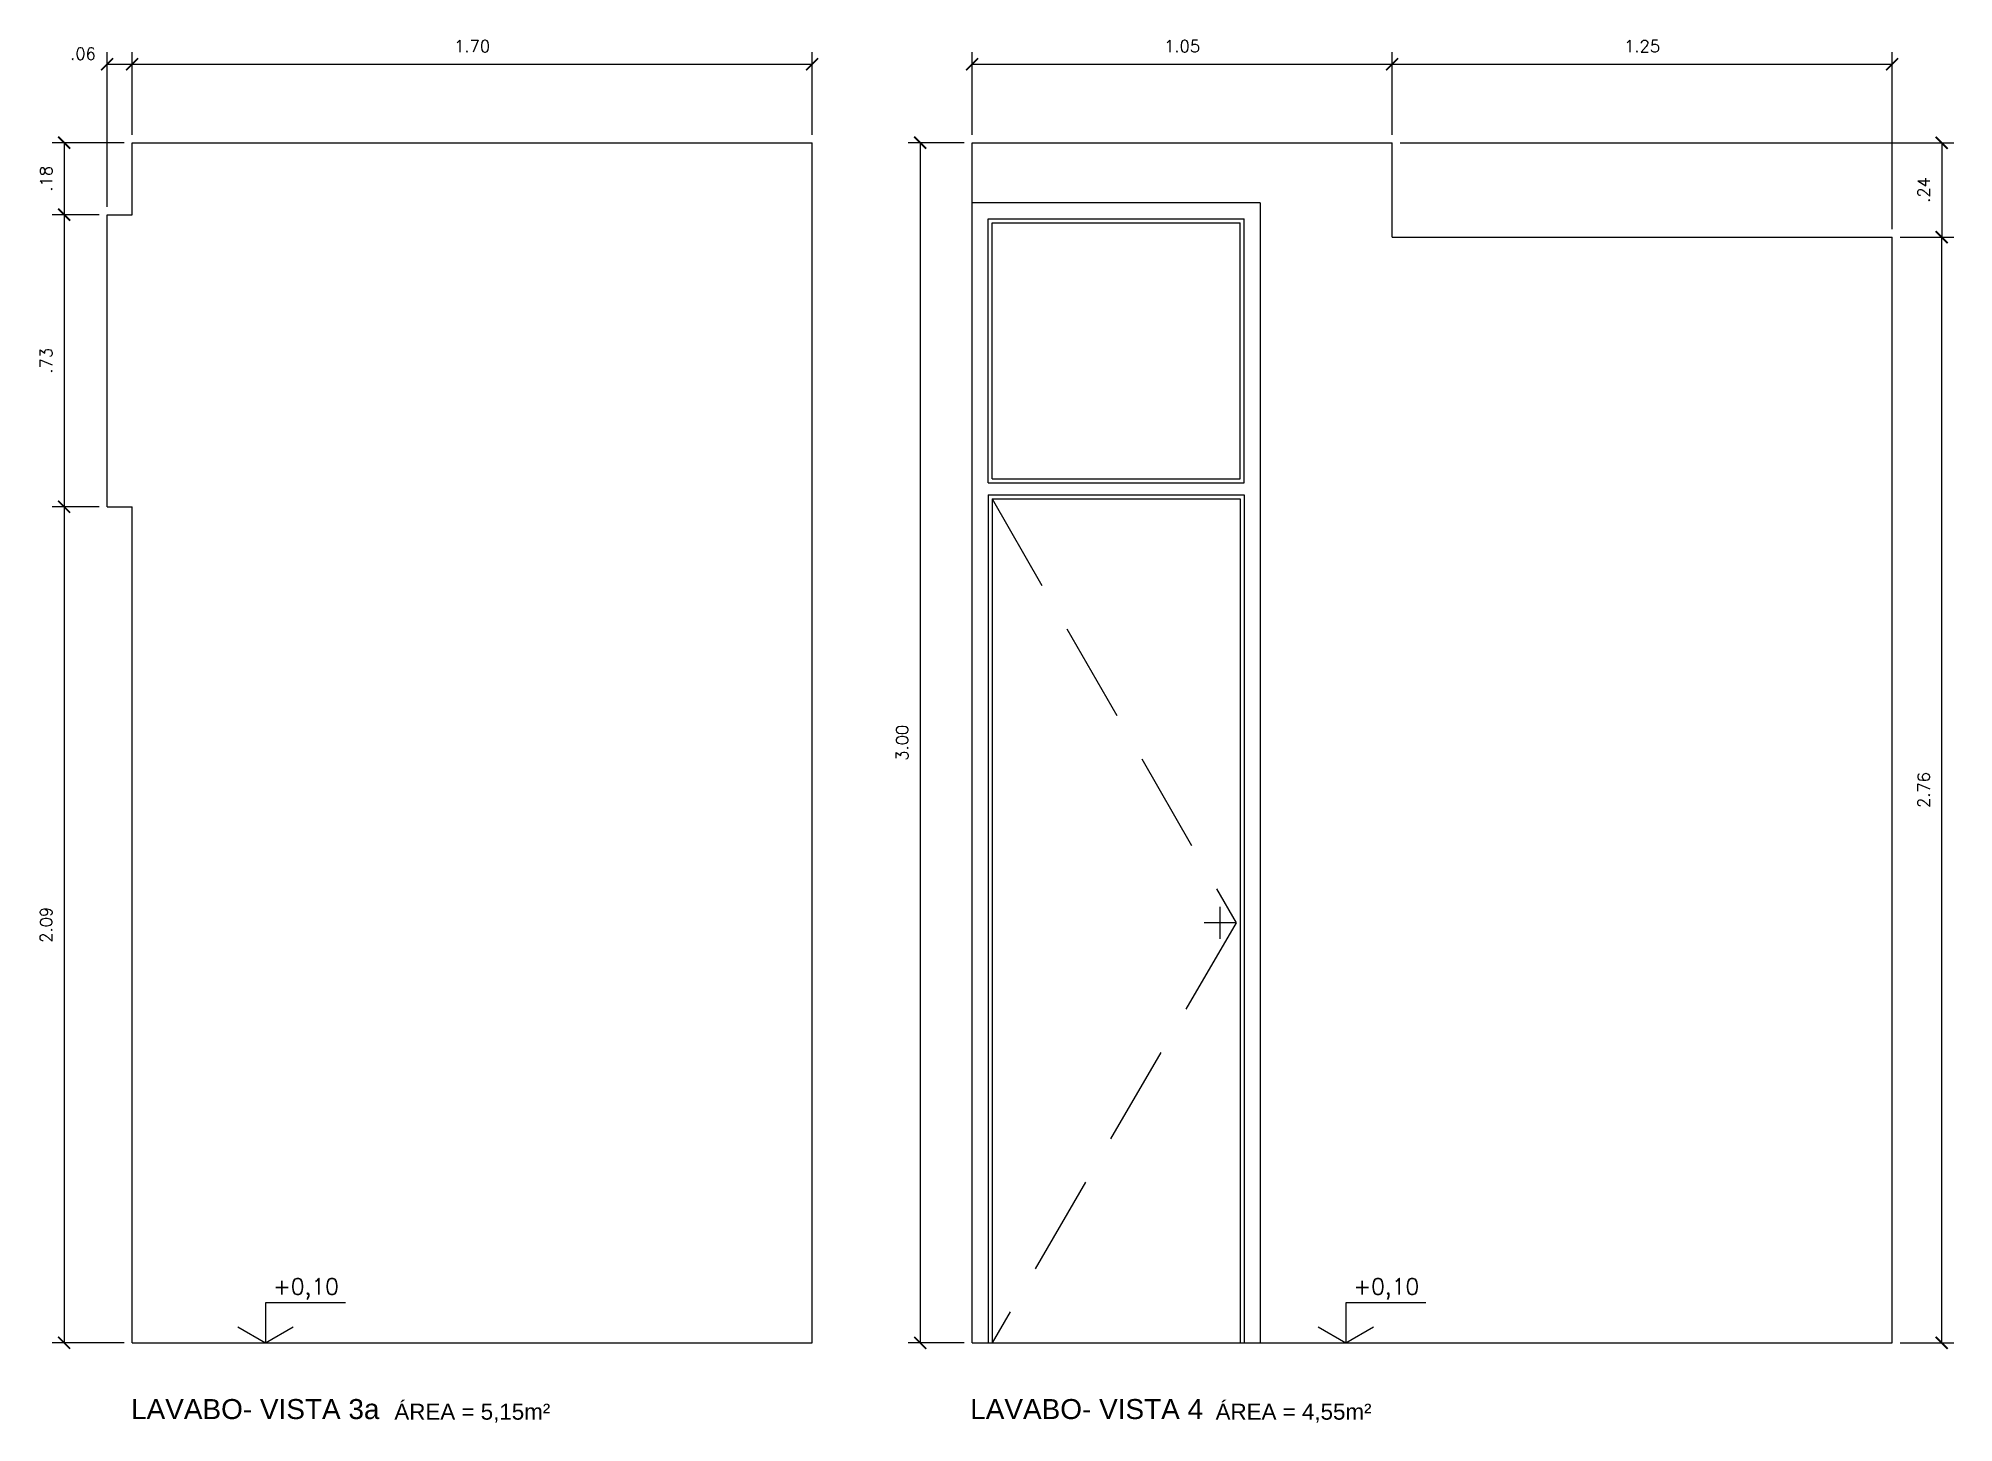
# Model space of a CAD drawing. Header units: millimetres. Extents: x 1 to 250, y 10 to 22.
# Drawn here: x 96.287 to 101.075, y 18.091 to 21.552 of the extents above; entities that cross this region are included whole.
import ezdxf

# ---------------------------------------------------------------- set-up
doc = ezdxf.new("R2010")
doc.units = ezdxf.units.MM
doc.linetypes.add('HIDDEN', pattern=[0.375, 0.25, -0.125])
for name, color, linetype in [('COTAS', 1, 'Continuous'), ('LPROJ', 7, 'HIDDEN'), ('LVISTA02', 1, 'Continuous'), ('NOTAS', 2, 'Continuous'), ('REVEST', 2, 'Continuous')]:
    doc.layers.add(name, color=color, linetype=linetype)
doc.styles.add('60-20', font='romans.shx', dxfattribs={"height": 0.03})
doc.styles.add('60-50', font='romans.shx', dxfattribs={"height": 0.075})
doc.styles.add('80-20', font='romans.shx', dxfattribs={"height": 0.04})
doc.styles.add('ARIAL', font='arial.ttf', dxfattribs={"height": 0.05})
doc.dimstyles.new('20', dxfattribs={"dimtxt": 0.1, "dimasz": 0.075, "dimexe": 0.075, "dimexo": 0.05, "dimgap": 0.075, "dimtad": 1, "dimzin": 4, "dimdsep": 46, "dimtxsty": '60-50', "dimblk1": 'ARCHTICK', "dimblk2": 'ARCHTICK', "dimsah": 1, "dimcen": 2.5, "dimclrt": 3, "dimadec": 0, "dimazin": 0, "dimtfac": 1, "dimtmove": 2, "dimatfit": 3, "dimldrblk": 'ARCHTICK', "dimfxl": 1, "dimarcsym": 0})

# ---------------------------------------------------------------- blocks, each defined once
blk = doc.blocks.new('_ARCHTICK')
at = {"color": 0, "linetype": 'ByBlock', "const_width": 0.15}
blk.add_lwpolyline([(-0.5, -0.5), (0.5, 0.5)], dxfattribs=at)
blk = doc.blocks.new('*D62')
at = {"color": 0, "linetype": 'ByBlock'}
for p, q in [((96.8211, 21.3109), (96.8211, 21.5173)), ((98.5211, 21.3109), (98.5211, 21.5173)), ((96.8211, 21.4873), (98.5211, 21.4873))]:
    blk.add_line(p, q, dxfattribs=at)
at = {"layer": 'DEFPOINTS', "color": 0, "linetype": 'ByBlock'}
for p in [(98.5211, 21.4873), (96.8211, 21.2909), (98.5211, 21.2909)]:
    blk.add_point(p, dxfattribs=at)
at = {"color": 0, "linetype": 'ByBlock', "xscale": 0.03, "yscale": 0.03, "zscale": 0.03, "rotation": 180}
blk.add_blockref('_ARCHTICK', (96.8211, 21.4873), dxfattribs=at)
at = {"color": 0, "linetype": 'ByBlock', "xscale": 0.03, "yscale": 0.03, "zscale": 0.03}
blk.add_blockref('_ARCHTICK', (98.5211, 21.4873), dxfattribs=at)
at = {"color": 3, "linetype": 'ByBlock', "insert": (97.6711, 21.5323), "char_height": 0.03, "attachment_point": 5, "style": '60-20'}
blk.add_mtext('1.70', dxfattribs=at)
blk = doc.blocks.new('*D63')
at = {"color": 0, "linetype": 'ByBlock'}
for p, q in [((99.0211, 21.3109), (99.0211, 21.5173)), ((100.0711, 21.3109), (100.0711, 21.5173)), ((99.0211, 21.4873), (100.0711, 21.4873))]:
    blk.add_line(p, q, dxfattribs=at)
at = {"layer": 'DEFPOINTS', "color": 0, "linetype": 'ByBlock'}
for p in [(100.0711, 21.4873), (99.0211, 21.2909), (100.0711, 21.2909)]:
    blk.add_point(p, dxfattribs=at)
at = {"color": 0, "linetype": 'ByBlock', "xscale": 0.03, "yscale": 0.03, "zscale": 0.03, "rotation": 180}
blk.add_blockref('_ARCHTICK', (99.0211, 21.4873), dxfattribs=at)
at = {"color": 0, "linetype": 'ByBlock', "xscale": 0.03, "yscale": 0.03, "zscale": 0.03}
blk.add_blockref('_ARCHTICK', (100.0711, 21.4873), dxfattribs=at)
at = {"color": 3, "linetype": 'ByBlock', "insert": (99.5461, 21.5323), "char_height": 0.03, "attachment_point": 5, "style": '60-20'}
blk.add_mtext('1.05', dxfattribs=at)
blk = doc.blocks.new('*D64')
at = {"color": 0, "linetype": 'ByBlock'}
for p, q in [((101.3211, 21.075), (101.3211, 21.5173)), ((100.0711, 21.4873), (101.3211, 21.4873))]:
    blk.add_line(p, q, dxfattribs=at)
at = {"layer": 'DEFPOINTS', "color": 0, "linetype": 'ByBlock'}
for p in [(101.3211, 21.4873), (100.0711, 21.2909), (101.3211, 21.055)]:
    blk.add_point(p, dxfattribs=at)
at = {"color": 0, "linetype": 'ByBlock', "xscale": 0.03, "yscale": 0.03, "zscale": 0.03, "rotation": 180}
blk.add_blockref('_ARCHTICK', (100.0711, 21.4873), dxfattribs=at)
at = {"color": 0, "linetype": 'ByBlock', "xscale": 0.03, "yscale": 0.03, "zscale": 0.03}
blk.add_blockref('_ARCHTICK', (101.3211, 21.4873), dxfattribs=at)
at = {"color": 3, "linetype": 'ByBlock', "insert": (100.6961, 21.5323), "char_height": 0.03, "attachment_point": 5, "style": '60-20'}
blk.add_mtext('1.25', dxfattribs=at)
blk = doc.blocks.new('*D110')
at = {"color": 0, "linetype": 'ByBlock'}
for p, q in [((96.7588, 21.1309), (96.7588, 21.5173)), ((96.8211, 21.3109), (96.8211, 21.5173)), ((96.7588, 21.4873), (96.8211, 21.4873))]:
    blk.add_line(p, q, dxfattribs=at)
at = {"layer": 'DEFPOINTS', "color": 0, "linetype": 'ByBlock'}
for p in [(96.8211, 21.4873), (96.8211, 21.2909), (96.7588, 21.1109)]:
    blk.add_point(p, dxfattribs=at)
at = {"color": 0, "linetype": 'ByBlock', "xscale": 0.03, "yscale": 0.03, "zscale": 0.03, "rotation": 180}
blk.add_blockref('_ARCHTICK', (96.7588, 21.4873), dxfattribs=at)
at = {"color": 0, "linetype": 'ByBlock', "xscale": 0.03, "yscale": 0.03, "zscale": 0.03}
blk.add_blockref('_ARCHTICK', (96.8211, 21.4873), dxfattribs=at)
at = {"color": 3, "linetype": 'ByBlock', "insert": (96.6984, 21.5135), "char_height": 0.03, "attachment_point": 5, "style": '60-20'}
blk.add_mtext('.06', dxfattribs=at)
blk = doc.blocks.new('*D180')
at = {"color": 0, "linetype": 'ByBlock'}
for p, q in [((96.8011, 21.2909), (96.6213, 21.2909)), ((96.6513, 21.2909), (96.6513, 21.1109)), ((96.7388, 21.1109), (96.6213, 21.1109))]:
    blk.add_line(p, q, dxfattribs=at)
at = {"layer": 'DEFPOINTS', "color": 0, "linetype": 'ByBlock'}
for p in [(96.8211, 21.2909), (96.6513, 21.1109), (96.7588, 21.1109)]:
    blk.add_point(p, dxfattribs=at)
at = {"color": 0, "linetype": 'ByBlock', "xscale": 0.03, "yscale": 0.03, "zscale": 0.03}
for p, rotation in [((96.6513, 21.2909), 90), ((96.6513, 21.1109), 270)]:
    blk.add_blockref('_ARCHTICK', p, dxfattribs=dict(at, rotation=rotation))
at = {"color": 3, "linetype": 'ByBlock', "insert": (96.6063, 21.2009), "char_height": 0.03, "attachment_point": 5, "rotation": 90, "style": '60-20'}
blk.add_mtext('.18', dxfattribs=at)
blk = doc.blocks.new('*D181')
at = {"color": 0, "linetype": 'ByBlock'}
for p, q in [((96.6513, 21.1109), (96.6513, 20.3809)), ((96.7388, 20.3809), (96.6213, 20.3809))]:
    blk.add_line(p, q, dxfattribs=at)
at = {"layer": 'DEFPOINTS', "color": 0, "linetype": 'ByBlock'}
for p in [(96.7588, 21.1109), (96.6513, 20.3809), (96.7588, 20.3809)]:
    blk.add_point(p, dxfattribs=at)
at = {"color": 0, "linetype": 'ByBlock', "xscale": 0.03, "yscale": 0.03, "zscale": 0.03}
for p, rotation in [((96.6513, 21.1109), 90), ((96.6513, 20.3809), 270)]:
    blk.add_blockref('_ARCHTICK', p, dxfattribs=dict(at, rotation=rotation))
at = {"color": 3, "linetype": 'ByBlock', "insert": (96.6063, 20.7459), "char_height": 0.03, "attachment_point": 5, "rotation": 90, "style": '60-20'}
blk.add_mtext('.73', dxfattribs=at)
blk = doc.blocks.new('*D182')
at = {"color": 0, "linetype": 'ByBlock'}
for p, q in [((96.6513, 20.3809), (96.6513, 18.2909)), ((96.8011, 18.2909), (96.6213, 18.2909))]:
    blk.add_line(p, q, dxfattribs=at)
at = {"layer": 'DEFPOINTS', "color": 0, "linetype": 'ByBlock'}
for p in [(96.7588, 20.3809), (96.6513, 18.2909), (96.8211, 18.2909)]:
    blk.add_point(p, dxfattribs=at)
at = {"color": 0, "linetype": 'ByBlock', "xscale": 0.03, "yscale": 0.03, "zscale": 0.03}
for p, rotation in [((96.6513, 20.3809), 90), ((96.6513, 18.2909), 270)]:
    blk.add_blockref('_ARCHTICK', p, dxfattribs=dict(at, rotation=rotation))
at = {"color": 3, "linetype": 'ByBlock', "insert": (96.6063, 19.3359), "char_height": 0.03, "attachment_point": 5, "rotation": 90, "style": '60-20'}
blk.add_mtext('2.09', dxfattribs=at)
blk = doc.blocks.new('*D184')
at = {"color": 0, "linetype": 'ByBlock'}
for p, q in [((99.0011, 21.2909), (98.8614, 21.2909)), ((98.8914, 21.2909), (98.8914, 18.2909)), ((99.0011, 18.2909), (98.8614, 18.2909))]:
    blk.add_line(p, q, dxfattribs=at)
at = {"layer": 'DEFPOINTS', "color": 0, "linetype": 'ByBlock'}
for p in [(99.0211, 21.2909), (98.8914, 18.2909), (99.0211, 18.2909)]:
    blk.add_point(p, dxfattribs=at)
at = {"color": 0, "linetype": 'ByBlock', "xscale": 0.03, "yscale": 0.03, "zscale": 0.03}
for p, rotation in [((98.8914, 21.2909), 90), ((98.8914, 18.2909), 270)]:
    blk.add_blockref('_ARCHTICK', p, dxfattribs=dict(at, rotation=rotation))
at = {"color": 3, "linetype": 'ByBlock', "insert": (98.8464, 19.7909), "char_height": 0.03, "attachment_point": 5, "rotation": 90, "style": '60-20'}
blk.add_mtext('3.00', dxfattribs=at)
blk = doc.blocks.new('*D185')
at = {"color": 0, "linetype": 'ByBlock'}
for p, q in [((101.3411, 21.055), (101.4751, 21.055)), ((101.4451, 18.2909), (101.4451, 21.055)), ((101.3411, 18.2909), (101.4751, 18.2909))]:
    blk.add_line(p, q, dxfattribs=at)
at = {"layer": 'DEFPOINTS', "color": 0, "linetype": 'ByBlock'}
for p in [(101.3211, 21.055), (101.4451, 21.055), (101.3211, 18.2909)]:
    blk.add_point(p, dxfattribs=at)
at = {"color": 0, "linetype": 'ByBlock', "xscale": 0.03, "yscale": 0.03, "zscale": 0.03}
for p, rotation in [((101.4451, 21.055), 90), ((101.4451, 18.2909), 270)]:
    blk.add_blockref('_ARCHTICK', p, dxfattribs=dict(at, rotation=rotation))
at = {"color": 3, "linetype": 'ByBlock', "insert": (101.4001, 19.6729), "char_height": 0.03, "attachment_point": 5, "rotation": 90, "style": '60-20'}
blk.add_mtext('2.76', dxfattribs=at)
blk = doc.blocks.new('*D186')
at = {"color": 0, "linetype": 'ByBlock'}
for p, q in [((100.0911, 21.2909), (101.4751, 21.2909)), ((101.4451, 21.2909), (101.4451, 21.055)), ((101.3611, 21.055), (101.4751, 21.055))]:
    blk.add_line(p, q, dxfattribs=at)
at = {"layer": 'DEFPOINTS', "color": 0, "linetype": 'ByBlock'}
for p in [(100.0711, 21.2909), (101.3411, 21.055), (101.4451, 21.055)]:
    blk.add_point(p, dxfattribs=at)
at = {"color": 0, "linetype": 'ByBlock', "xscale": 0.03, "yscale": 0.03, "zscale": 0.03}
for p, rotation in [((101.4451, 21.2909), 90), ((101.4451, 21.055), 270)]:
    blk.add_blockref('_ARCHTICK', p, dxfattribs=dict(at, rotation=rotation))
at = {"color": 3, "linetype": 'ByBlock', "insert": (101.4001, 21.1729), "char_height": 0.03, "attachment_point": 5, "rotation": 90, "style": '60-20'}
blk.add_mtext('.24', dxfattribs=at)

msp = doc.modelspace()

# ---------------------------------------------------------------- linework, layer by layer
at = {"layer": 'LPROJ'}
for p, q in [((98.6711, 20.4009), (99.2811, 19.3409)), ((99.2811, 19.3409), (98.6711, 18.2909))]:
    msp.add_line(p, q, dxfattribs=at)
at = {"layer": 'LVISTA02'}
for p, q in [((99.3411, 21.1409), (98.6211, 21.1409)), ((99.3411, 21.1409), (99.3411, 18.2909)), ((98.6611, 20.4409), (98.6611, 21.1009)), ((98.6611, 21.1009), (99.3011, 21.1009)), ((98.6711, 21.0909), (99.2911, 21.0909)), ((98.6711, 20.4509), (98.6711, 21.0909)), ((99.2911, 20.4509), (99.2911, 21.0909)), ((99.3011, 20.4409), (99.3011, 21.1009)), ((98.6711, 20.4509), (99.2911, 20.4509)), ((98.6611, 20.4409), (99.3011, 20.4409)), ((98.6611, 20.4109), (98.6611, 18.2909)), ((98.6611, 20.4109), (99.3011, 20.4109)), ((98.6711, 20.4009), (98.6711, 18.2909)), ((98.6711, 20.4009), (99.2911, 20.4009)), ((99.2911, 20.4009), (99.2911, 18.2909)), ((99.3011, 20.4109), (99.3011, 18.2909))]:
    msp.add_line(p, q, dxfattribs=at)
at = {"layer": 'NOTAS'}
for p, q in [((99.2411, 19.3009), (99.2411, 19.3809)), ((99.2811, 19.3409), (99.2011, 19.3409))]:
    msp.add_line(p, q, dxfattribs=at)
for points in [[(97.0548, 18.3909), (96.8548, 18.3909), (96.8548, 18.2909)], [(99.7556, 18.3909), (99.5556, 18.3909), (99.5556, 18.2909)]]:
    msp.add_lwpolyline(points, dxfattribs=at)
at = {"layer": 'NOTAS', "color": 3}
for points in [[(96.7855, 18.3309), (96.8548, 18.2909), (96.9241, 18.3309)], [(99.4863, 18.3309), (99.5556, 18.2909), (99.6249, 18.3309)]]:
    msp.add_lwpolyline(points, dxfattribs=at)
at = {"layer": 'REVEST'}
for p, q in [((96.5211, 21.2909), (98.2211, 21.2909)), ((96.5211, 21.1109), (96.5211, 21.2909)), ((98.2211, 18.2909), (98.2211, 21.2909)), ((98.6211, 18.2909), (98.6211, 21.2909)), ((98.6211, 21.2909), (99.6711, 21.2909)), ((99.6711, 21.055), (99.6711, 21.2909)), ((96.4588, 20.3809), (96.4588, 21.1109)), ((96.4588, 21.1109), (96.5211, 21.1109)), ((99.6711, 21.055), (100.9211, 21.055)), ((100.9211, 18.2909), (100.9211, 21.055)), ((96.4588, 20.3809), (96.5211, 20.3809)), ((96.5211, 18.2909), (96.5211, 20.3809)), ((96.5211, 18.2909), (98.2211, 18.2909)), ((98.6211, 18.2909), (100.9211, 18.2909))]:
    msp.add_line(p, q, dxfattribs=at)

# ---------------------------------------------------------------- texts
at = {"layer": 'NOTAS', "color": 3, "style": '80-20'}
for p in [(96.8734, 18.4117), (99.5742, 18.4117)]:
    msp.add_text('+0,10', height=0.04, dxfattribs=at).set_placement(p)
at = {"layer": 'NOTAS', "style": 'ARIAL'}
for s, height, p in [('LAVABO- VISTA 3a', 0.05, (96.5185, 18.1003)), ('ÁREA = 5,15m²', 0.04, (97.1768, 18.0987)), ('LAVABO- VISTA 4', 0.05, (98.6164, 18.1003)), ('ÁREA = 4,55m²', 0.04, (99.2299, 18.0987))]:
    msp.add_text(s, height=height, dxfattribs=at).set_placement(p)

# ---------------------------------------------------------------- dimensions: what is measured, and where the dimension line sits
at = {"layer": 'COTAS'}
for base, p1, p2, override, picture, middle, set_off in [((98.2211, 21.4873), (96.5211, 21.2909), (98.2211, 21.2909), {"dimtxt": 0.02, "dimasz": 0.03, "dimexe": 0.03, "dimexo": 0.02, "dimgap": 0.03, "dimtxsty": '60-20'}, '*D62', (97.3711, 21.5323), (-0.3, 0)), ((99.6711, 21.4873), (98.6211, 21.2909), (99.6711, 21.2909), {"dimtxt": 0.02, "dimasz": 0.03, "dimexe": 0.03, "dimexo": 0.02, "dimgap": 0.03, "dimtxsty": '60-20'}, '*D63', (99.1461, 21.5323), (-0.4, 0)), ((100.9211, 21.4873), (99.6711, 21.2909), (100.9211, 21.055), {"dimtxt": 0.02, "dimasz": 0.03, "dimexe": 0.03, "dimexo": 0.02, "dimgap": 0.03, "dimtxsty": '60-20', "dimse1": 1}, '*D64', (100.2961, 21.5323), (-0.4, 0))]:
    dim = msp.add_linear_dim(base=base, p1=p1, p2=p2, dimstyle='20', override=override, dxfattribs=at)
    dim.commit()
    dim.dimension.update_dxf_attribs({"geometry": picture, "text_midpoint": middle, "insert": set_off})
dim = msp.add_linear_dim(base=(96.5211, 21.4873), p1=(96.4588, 21.1109), p2=(96.5211, 21.2909), dimstyle='20', override={"dimtxt": 0.02, "dimasz": 0.03, "dimexe": 0.03, "dimexo": 0.02, "dimgap": 0.03, "dimtxsty": '60-20'}, dxfattribs=at)
dim.commit()
dim.dimension.update_dxf_attribs({"geometry": '*D110', "text_midpoint": (96.3984, 21.5135), "dimtype": 160, "insert": (-0.3, 0)})
for base, p1, p2, override, picture, middle, set_off in [((96.3513, 21.1109), (96.5211, 21.2909), (96.4588, 21.1109), {"dimtxt": 0.02, "dimasz": 0.03, "dimexe": 0.03, "dimexo": 0.02, "dimgap": 0.03, "dimtxsty": '60-20'}, '*D180', (96.3063, 21.2009), (-0.3, 0)), ((98.4914, 18.2909), (98.6211, 21.2909), (98.6211, 18.2909), {"dimtxt": 0.02, "dimasz": 0.03, "dimexe": 0.03, "dimexo": 0.02, "dimgap": 0.03, "dimtxsty": '60-20'}, '*D184', (98.4464, 19.7909), (-0.4, 0)), ((101.0451, 21.055), (99.6711, 21.2909), (100.9411, 21.055), {"dimtxt": 0.02, "dimasz": 0.03, "dimexe": 0.03, "dimexo": 0.02, "dimgap": 0.03, "dimtxsty": '60-20'}, '*D186', (101.0001, 21.1729), (-0.4, 0)), ((96.3513, 20.3809), (96.4588, 21.1109), (96.4588, 20.3809), {"dimtxt": 0.02, "dimasz": 0.03, "dimexe": 0.03, "dimexo": 0.02, "dimgap": 0.03, "dimtxsty": '60-20', "dimse1": 1}, '*D181', (96.3063, 20.7459), (-0.3, 0)), ((101.0451, 21.055), (100.9211, 18.2909), (100.9211, 21.055), {"dimtxt": 0.02, "dimasz": 0.03, "dimexe": 0.03, "dimexo": 0.02, "dimgap": 0.03, "dimtxsty": '60-20'}, '*D185', (101.0001, 19.6729), (-0.4, 0)), ((96.3513, 18.2909), (96.4588, 20.3809), (96.5211, 18.2909), {"dimtxt": 0.02, "dimasz": 0.03, "dimexe": 0.03, "dimexo": 0.02, "dimgap": 0.03, "dimtxsty": '60-20', "dimse1": 1}, '*D182', (96.3063, 19.3359), (-0.3, 0))]:
    dim = msp.add_linear_dim(base=base, p1=p1, p2=p2, angle=90, dimstyle='20', override=override, dxfattribs=at)
    dim.commit()
    dim.dimension.update_dxf_attribs({"geometry": picture, "text_midpoint": middle, "insert": set_off})

doc.saveas('drawing.dxf')
